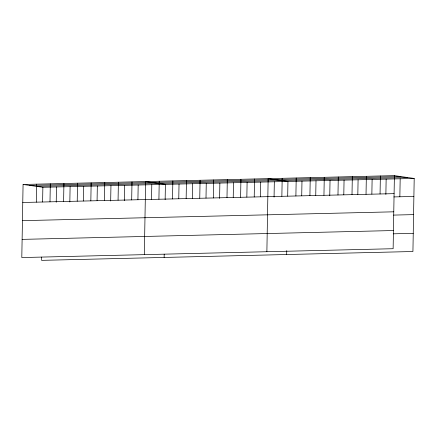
<?xml version="1.0" encoding="UTF-8"?>
<svg xmlns="http://www.w3.org/2000/svg" width="436" height="436" viewBox="0 0 436 436"><rect width="100%" height="100%" fill="white"/><g stroke="black" fill="none" stroke-linecap="round" stroke-linejoin="round"><path stroke-width="0.65" d="M23.075 184.483L21.8 257.556L393.13 248.716L394.406 175.643L23.075 184.483L42.87 187.284L414.2 178.444L412.925 251.518L41.594 260.357L41.654 257.115M36.379 202.157L36.689 184.155M42.614 201.95L42.87 187.284M49.993 201.835L50.303 183.834M56.222 202.293L56.489 186.962M63.607 201.508L63.923 183.507M69.836 201.972L70.103 186.635M77.221 201.187L77.537 183.185M83.461 200.98L83.717 186.314M90.841 200.86L91.151 182.864M97.075 200.658L97.332 185.987M104.455 200.538L104.765 182.537M110.679 200.996L110.951 185.665M118.069 200.211L118.385 182.215M124.298 200.674L124.565 185.338M131.683 199.89L131.999 181.888M137.923 199.683L138.179 185.017M144.338 254.64L145.613 181.567L165.413 184.368L165.14 199.704M151.537 199.361L151.793 184.69M158.917 199.241L159.227 181.24M164.132 257.442L164.192 254.193M172.531 198.92L172.847 180.918M178.771 198.712L179.027 184.041M186.145 198.593L186.461 180.591M192.385 198.385L192.641 183.72M199.759 198.271L200.075 180.27M205.999 198.064L206.255 183.398M213.378 197.944L213.689 179.943M219.602 198.407L219.869 183.071M226.993 197.622L227.303 179.621M233.233 197.415L233.489 182.749M240.607 197.295L240.923 179.294M246.847 197.088L247.103 182.422M254.221 196.974L254.537 178.973M260.461 196.767L260.717 182.101M266.876 251.719L268.151 178.646L287.951 181.452L287.695 196.118M274.064 197.11L274.331 181.774M281.863 196.314L282.179 178.313M286.675 254.526L286.741 250.629M295.891 195.982L296.208 177.981M301.723 195.786L301.979 181.114M309.92 195.644L310.236 177.648M315.746 195.448L316.002 180.782M323.948 195.312L324.264 177.31M329.763 195.78L330.03 180.45M337.976 194.979L338.292 176.978M343.802 194.783L344.058 180.117M352.005 194.647L352.321 176.645M357.831 194.451L358.087 179.779M366.033 194.309L366.349 176.308M371.859 194.113L372.115 179.447M380.061 193.976L380.377 175.975M385.876 194.445L386.143 179.114M399.856 196.778L400.172 178.776M29.61 185.409L400.935 176.569M36.341 186.363L407.665 177.517M22.759 202.484L394.09 193.644M393.844 196.925L413.884 196.445M22.443 220.654L393.773 211.814M393.528 215.095L413.568 214.621M22.116 239.38L393.446 230.54M393.201 233.821L413.241 233.342M394.406 175.643L414.2 178.444"/></g></svg>
